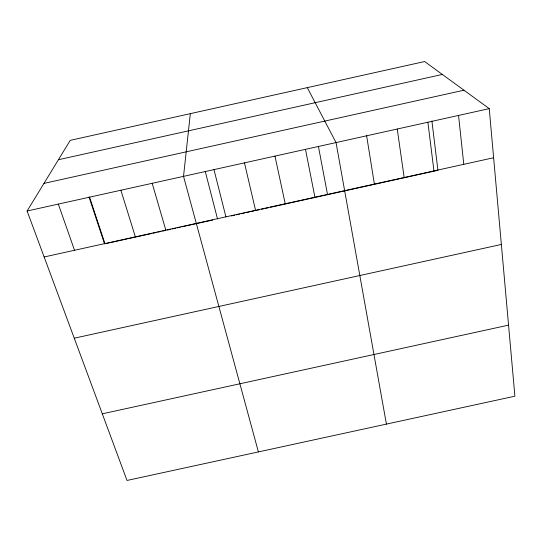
<?xml version="1.0" encoding="UTF-8"?>
<svg xmlns="http://www.w3.org/2000/svg" width="542" height="542" viewBox="0 0 542 542"><rect width="100%" height="100%" fill="white"/><g stroke="black" fill="none" stroke-linecap="round" stroke-linejoin="round"><path stroke-width="0.81" d="M190.33 113.644L183.528 176.353L258.398 451.92M27.1 211.007L70.257 140.351L424.63 61.537L489.243 108.637L514.9 396.195L127.011 480.463L27.1 211.007L489.243 108.637M58.421 159.734L442.333 74.444M43.97 183.386L463.959 90.209M44.146 256.976L493.62 157.742M106.157 243.568L109.382 242.857M110.988 242.504L127.113 238.941M127.919 238.765L151.306 233.602M152.925 233.243L156.15 232.532M157.763 232.172L160.994 231.461M162.607 231.109L165.838 230.391M167.451 230.038L170.676 229.327M172.295 228.968L175.52 228.257M177.139 227.897L180.371 227.186M181.983 226.827L212.681 220.052M231.373 215.926L234.625 215.208M236.251 214.849L239.51 214.131M241.136 213.765L244.395 213.047M246.027 212.688L249.286 211.969M250.912 211.61L254.171 210.892M255.797 210.533L259.056 209.815M261.501 209.273L263.947 208.731M265.573 208.372L268.839 207.654M270.465 207.295L437.936 170.317L431.906 121.042M74.261 338.201L501.357 244.456M102.296 413.817L508.559 325.132M307.28 87.635L336.04 142.573L386.412 424.108M58.326 204.09L74.525 250.268M89.586 197.166L104.931 243.561M89.01 197.003L104.545 243.927M120.873 190.235L135.358 236.84M152.187 183.298L165.818 230.113M205.208 171.258L217.532 218.982M213.975 169.612L225.919 216.847M244.456 162.857L255.56 210.303M274.957 156.103L285.228 203.751M305.485 149.341L314.922 197.193M318.371 146.191L327.558 194.686M366.629 135.798L374.387 184.063M397.239 129.016L404.156 177.491M427.882 122.228L433.952 170.913M458.546 115.432L463.776 164.328"/></g></svg>
